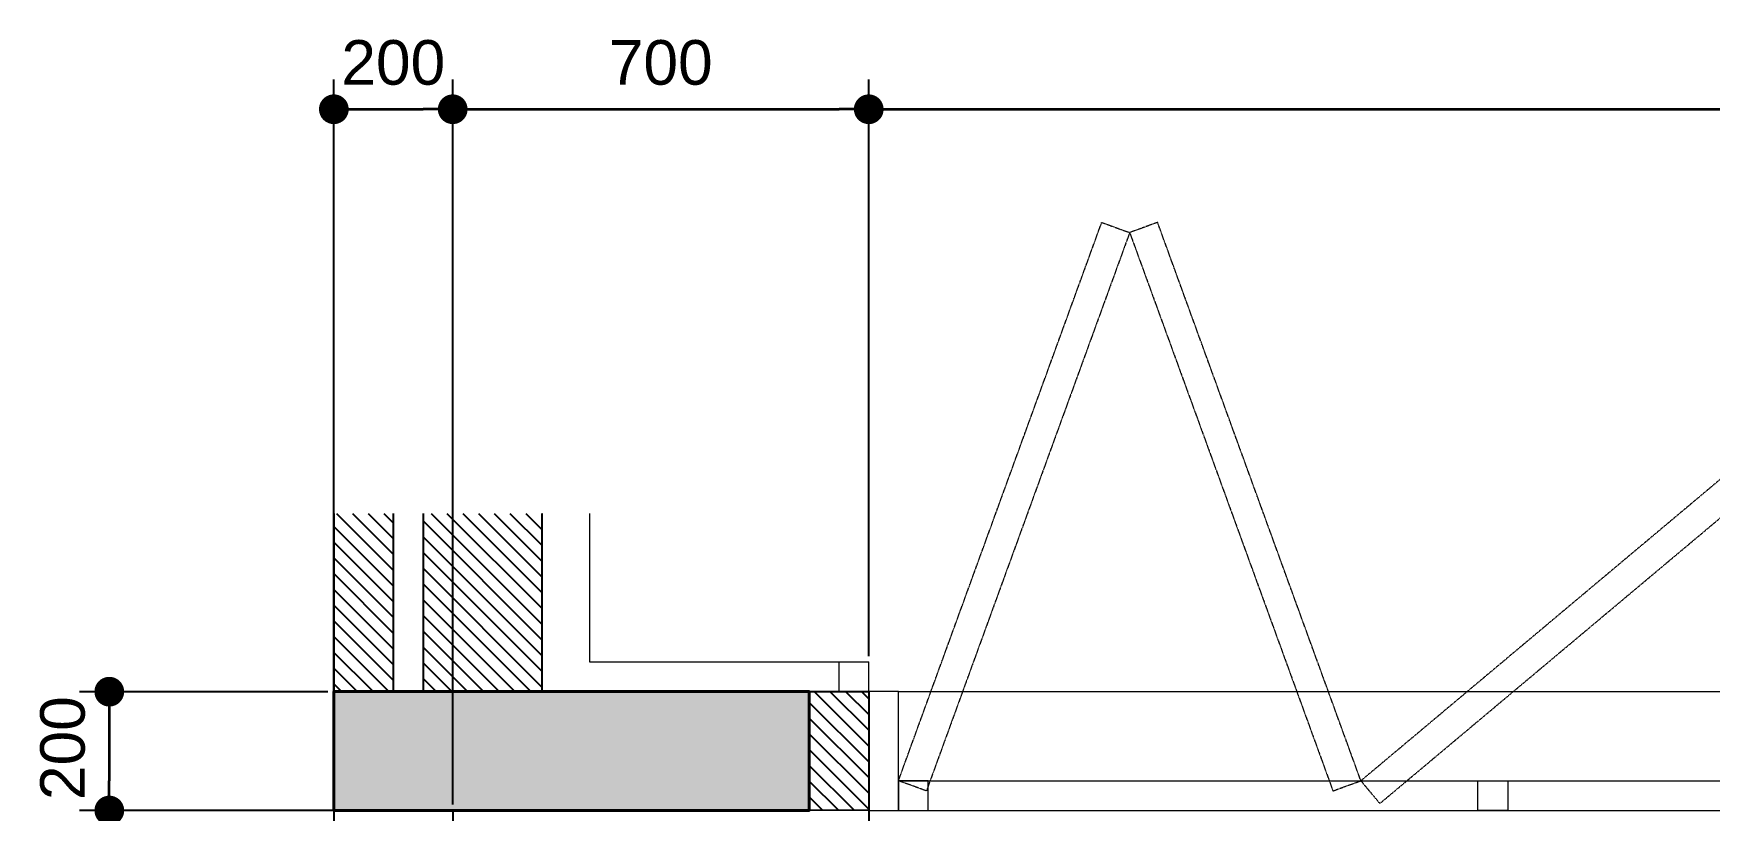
# Model space of a CAD drawing. Header units: inches. Extents: x 274057 to 444617, y 485849 to 635630.
# Drawn here: x 349679 to 352499, y 537189 to 538497 of the extents above; entities that cross this region are included whole.
import ezdxf

# ---------------------------------------------------------------- set-up
doc = ezdxf.new("R2010")
doc.units = ezdxf.units.IN
doc.header["$MEASUREMENT"] = 0
doc.linetypes.add('xref 1st floor_$0$HIDDEN', pattern=[0.375, 0.25, -0.125])
for name, color, linetype, lineweight in [('CQ plan and elev dimension', 252, 'Continuous', 35), ('xref 1st floor_$0$A-FLOR-HIDN', 252, 'xref 1st floor_$0$HIDDEN', 0), ('xref 1st floor_$0$A-GLAZ', 134, 'Continuous', 18), ('xref 1st floor_$0$A-WALL-TILE', 8, 'Continuous', 9), ('xref 1st floor_$0$XREF-V2-FF_COLS$0$A-COLS', 5, 'Continuous', 40), ('xref 1st floor_$0$XREF-V2-FF_COLS$0$A-COLS-PATT', 252, 'Continuous', 20)]:
    doc.layers.add(name, color=color, linetype=linetype, lineweight=lineweight)
for name, color, linetype in [('CQ Plaster', 1, 'Continuous'), ('CQ Wall plan', 3, 'Continuous'), ('ID-wall paper', 8, 'Continuous'), ('xref 1st floor$0$CQ Wall hatch_CHB', 8, 'Continuous')]:
    doc.layers.add(name, color=color, linetype=linetype)
doc.styles.get("Standard").update_dxf_attribs({"font": 'arial.ttf'})
doc.dimstyles.new('CQ 50', dxfattribs={"dimscale": 0.5, "dimtxt": 150, "dimasz": 100, "dimexe": 100, "dimexo": 20, "dimgap": 80, "dimtad": 1, "dimdec": 0, "dimzin": 0, "dimdsep": 46, "dimtxsty": 'Standard', "dimblk": 'DOT', "dimcen": 100, "dimclrd": 250, "dimclre": 250, "dimclrt": 3, "dimadec": 0, "dimazin": 0, "dimtfac": 1, "dimtdec": 0, "dimtofl": 0, "dimtmove": 0, "dimatfit": 3, "dimfxl": 3, "dimtolj": 1, "dimtzin": 0, "dimlwd": -1, "dimarcsym": 0})

# ---------------------------------------------------------------- blocks, each defined once
blk = doc.blocks.new('ff-15 wall plan')
at = {"layer": 'xref 1st floor$0$CQ Wall hatch_CHB'}
h = blk.add_hatch(dxfattribs=at)
h.set_pattern_fill('ANSI31', color=8, scale=150, angle=90)
h.paths.add_polyline_path([(479102.7, 550398.7), (478902.7, 550398.7), (478902.7, 550098.7), (479102.7, 550098.7)])
h.paths.add_polyline_path([(478852.7, 550398.7), (478752.7, 550398.7), (478752.7, 550098.7), (478852.7, 550098.7)])
h = blk.add_hatch(dxfattribs=at)
h.set_pattern_fill('ANSI31', color=8, scale=150, angle=90)
h.paths.add_polyline_path([(479552.7, 550099.1), (479652.7, 550099.1), (479652.7, 549899.1), (479552.7, 549899.1)])
at = {"layer": 'xref 1st floor_$0$XREF-V2-FF_COLS$0$A-COLS-PATT'}
blk.add_hatch(color=256, dxfattribs=at).paths.add_polyline_path([(478752.7, 550098.7), (478752.7, 549898.7), (479552.7, 549898.7), (479552.7, 550098.7)])
at = {"layer": 'CQ Plaster'}
blk.add_lwpolyline([(479652.7, 549898.7), (479652.7, 549879.1), (478972.7, 549879.1), (478972.7, 543356), (479966.7, 543356), (479966.7, 542248.7), (478752.7, 542248.7)], dxfattribs=at)
at = {"layer": 'CQ Wall plan'}
for p, q in [((478752.7, 550398.7), (478752.7, 550098.7)), ((478852.7, 550398.7), (478852.7, 550098.7)), ((478902.7, 550398.7), (478902.7, 550098.7)), ((479102.7, 550398.7), (479102.7, 550098.7)), ((478752.7, 549898.7), (478752.7, 548408.7)), ((478952.7, 549898.7), (478952.7, 543336))]:
    blk.add_line(p, q, dxfattribs=at)
at = {"layer": 'CQ Wall plan', "elevation": 0}
blk.add_lwpolyline([(479552.7, 550099.1), (479652.7, 550099.1), (479652.7, 549899.1), (479552.7, 549898.7)], close=True, dxfattribs=at)
at = {"layer": 'xref 1st floor_$0$A-FLOR-HIDN', "ltscale": 0.5, "elevation": 0}
for points in [[(480044.7, 550888.4), (480091.7, 550871.3), (479749.7, 549931.6), (479702.7, 549948.7)], [(480138.7, 550888.4), (480091.7, 550871.3), (480433.7, 549931.6), (480480.7, 549948.7)], [(481246.7, 550591.5), (481278.9, 550553.2), (480512.8, 549910.4), (480480.7, 549948.7)]]:
    blk.add_lwpolyline(points, close=True, dxfattribs=at)
at = {"layer": 'xref 1st floor_$0$A-GLAZ'}
for p, q in [((479702.7, 550098.7, 0), (484702.7, 550098.7, 0)), ((479702.7, 549948.7, 0), (484702.7, 549948.7, 0)), ((479702.7, 549898.7, 0), (484652.7, 549898.7, 0))]:
    blk.add_line(p, q, dxfattribs=at)
at = {"layer": 'xref 1st floor_$0$A-GLAZ', "elevation": 0}
for points in [[(479652.7, 549898.7), (479702.7, 549898.7), (479702.7, 550098.7), (479652.7, 550098.7)], [(479702.7, 549898.7), (479752.7, 549898.7), (479752.7, 549948.7), (479702.7, 549948.7)]]:
    blk.add_lwpolyline(points, close=True, dxfattribs=at)
at = {"layer": 'xref 1st floor_$0$A-GLAZ'}
blk.add_lwpolyline([(480727.7, 549898.7), (480677.7, 549898.7), (480677.7, 549948.7), (480727.7, 549948.7)], close=True, dxfattribs=at)
at = {"layer": 'xref 1st floor_$0$A-WALL-TILE'}
for p, q in [((479182.7, 550398.7), (479182.7, 550148.7)), ((479182.7, 550148.7), (479652.7, 550148.7, 0)), ((479602.7, 550098.7, 0), (479602.7, 550148.7, 0)), ((479652.7, 550098.7, 0), (479652.7, 550148.7, 0))]:
    blk.add_line(p, q, dxfattribs=at)
at = {"layer": 'xref 1st floor_$0$XREF-V2-FF_COLS$0$A-COLS', "elevation": 0}
blk.add_lwpolyline([(478752.7, 550098.7), (478752.7, 549898.7), (479552.7, 549898.7), (479552.7, 550098.7)], close=True, dxfattribs=at)
blk.add_lwpolyline([(478752.7, 550098.7), (478752.7, 549898.7), (479552.7, 549898.7), (479552.7, 550098.7)], close=True, dxfattribs=at)
blk = doc.blocks.new('_Dot')
at = {"color": 0, "linetype": 'ByBlock', "lineweight": -2}
blk.add_line((-0.5, 0), (-1, 0), dxfattribs=at)
at = {"color": 0, "linetype": 'ByBlock', "const_width": 0.5}
blk.add_lwpolyline([(-0.25, 0, 1), (0.25, 0, 1)], format="xyb", close=True, dxfattribs=at)
blk = doc.blocks.new('*D118')
at = {"layer": 'CQ plan and elev dimension', "color": 250, "lineweight": -2, "transparency": 16777216}
for p, q in [((350184.7, 537199.2), (350184.7, 538419.5)), ((350384.7, 537199.2), (350384.7, 538419.5))]:
    blk.add_line(p, q, dxfattribs=at)
at = {"layer": 'CQ plan and elev dimension', "color": 250, "transparency": 16777216}
blk.add_line((350234.7, 538369.5), (350334.7, 538369.5), dxfattribs=at)
at = {"layer": 'Defpoints', "color": 0, "transparency": 16777216}
for p in [(350384.7, 538369.5), (350184.7, 537189.2, 0), (350384.7, 537189.2)]:
    blk.add_point(p, dxfattribs=at)
at = {"layer": 'CQ plan and elev dimension', "color": 250, "transparency": 16777216, "xscale": 50, "yscale": 50, "zscale": 50, "rotation": 180}
blk.add_blockref('_Dot', (350184.7, 538369.5), dxfattribs=at)
at = {"layer": 'CQ plan and elev dimension', "color": 250, "transparency": 16777216, "xscale": 50, "yscale": 50, "zscale": 50}
blk.add_blockref('_Dot', (350384.7, 538369.5), dxfattribs=at)
at = {"layer": 'CQ plan and elev dimension', "color": 3, "transparency": 16777216, "insert": (350284.7, 538447.8), "char_height": 75, "attachment_point": 5}
blk.add_mtext('\\A1;200', dxfattribs=at)
blk = doc.blocks.new('*D119')
at = {"layer": 'CQ plan and elev dimension', "color": 250, "lineweight": -2, "transparency": 16777216}
for p, q in [((350384.7, 537199.2), (350384.7, 538419.5)), ((351084.7, 537449.2), (351084.7, 538419.5))]:
    blk.add_line(p, q, dxfattribs=at)
at = {"layer": 'CQ plan and elev dimension', "color": 250, "transparency": 16777216}
blk.add_line((350434.7, 538369.5), (351034.7, 538369.5), dxfattribs=at)
at = {"layer": 'Defpoints', "color": 0, "transparency": 16777216}
for p in [(351084.7, 538369.5), (351084.7, 537439.2), (350384.7, 537189.2)]:
    blk.add_point(p, dxfattribs=at)
at = {"layer": 'CQ plan and elev dimension', "color": 250, "transparency": 16777216, "xscale": 50, "yscale": 50, "zscale": 50, "rotation": 180}
blk.add_blockref('_Dot', (350384.7, 538369.5), dxfattribs=at)
at = {"layer": 'CQ plan and elev dimension', "color": 250, "transparency": 16777216, "xscale": 50, "yscale": 50, "zscale": 50}
blk.add_blockref('_Dot', (351084.7, 538369.5), dxfattribs=at)
at = {"layer": 'CQ plan and elev dimension', "color": 3, "transparency": 16777216, "insert": (350734.7, 538447.8), "char_height": 75, "attachment_point": 5}
blk.add_mtext('\\A1;700', dxfattribs=at)
blk = doc.blocks.new('*D120')
at = {"layer": 'CQ plan and elev dimension', "color": 250, "lineweight": -2, "transparency": 16777216}
for p, q in [((351084.7, 537449.2), (351084.7, 538419.5)), ((356184.7, 537399.2), (356184.7, 538419.5))]:
    blk.add_line(p, q, dxfattribs=at)
at = {"layer": 'CQ plan and elev dimension', "color": 250, "transparency": 16777216}
blk.add_line((351134.7, 538369.5), (356134.7, 538369.5), dxfattribs=at)
at = {"layer": 'Defpoints', "color": 0, "transparency": 16777216}
for p in [(356184.7, 538369.5), (351084.7, 537439.2), (356184.7, 537389.2)]:
    blk.add_point(p, dxfattribs=at)
at = {"layer": 'CQ plan and elev dimension', "color": 250, "transparency": 16777216, "xscale": 50, "yscale": 50, "zscale": 50, "rotation": 180}
blk.add_blockref('_Dot', (351084.7, 538369.5), dxfattribs=at)
at = {"layer": 'CQ plan and elev dimension', "color": 250, "transparency": 16777216, "xscale": 50, "yscale": 50, "zscale": 50}
blk.add_blockref('_Dot', (356184.7, 538369.5), dxfattribs=at)
at = {"layer": 'CQ plan and elev dimension', "color": 3, "transparency": 16777216, "insert": (353634.7, 538447.8), "char_height": 75, "attachment_point": 5}
blk.add_mtext('\\A1;5100', dxfattribs=at)
blk = doc.blocks.new('*D111')
at = {"layer": 'CQ plan and elev dimension', "color": 250, "lineweight": -2, "transparency": 16777216}
for p, q in [((350174.7, 537389.2), (349756.9, 537389.2)), ((350374.7, 537189.2), (349756.9, 537189.2))]:
    blk.add_line(p, q, dxfattribs=at)
at = {"layer": 'CQ plan and elev dimension', "color": 250, "transparency": 16777216}
blk.add_line((349806.9, 537339.2), (349806.9, 537239.2), dxfattribs=at)
at = {"layer": 'Defpoints', "color": 0, "transparency": 16777216}
for p in [(350184.7, 537389.2, 0), (349806.9, 537189.2), (350384.7, 537189.2)]:
    blk.add_point(p, dxfattribs=at)
at = {"layer": 'CQ plan and elev dimension', "color": 250, "transparency": 16777216, "xscale": 50, "yscale": 50, "zscale": 50}
for p, rotation in [((349806.9, 537389.2), 90), ((349806.9, 537189.2), 270)]:
    blk.add_blockref('_Dot', p, dxfattribs=dict(at, rotation=rotation))
at = {"layer": 'CQ plan and elev dimension', "color": 3, "transparency": 16777216, "insert": (349728.6, 537294.2), "char_height": 75, "attachment_point": 5, "rotation": 90}
blk.add_mtext('\\A1;200', dxfattribs=at)
blk = doc.blocks.new('*D112')
at = {"layer": 'CQ plan and elev dimension', "color": 250, "lineweight": -2, "transparency": 16777216}
for p, q in [((350374.7, 537189.2), (349756.9, 537189.2)), ((351368.7, 530626.5), (349756.9, 530626.5))]:
    blk.add_line(p, q, dxfattribs=at)
at = {"layer": 'CQ plan and elev dimension', "color": 250, "transparency": 16777216}
blk.add_line((349806.9, 537139.2), (349806.9, 530676.5), dxfattribs=at)
at = {"layer": 'Defpoints', "color": 0, "transparency": 16777216}
for p in [(350384.7, 537189.2), (349806.9, 530626.5), (351378.7, 530626.5, 0)]:
    blk.add_point(p, dxfattribs=at)
at = {"layer": 'CQ plan and elev dimension', "color": 250, "transparency": 16777216, "xscale": 50, "yscale": 50, "zscale": 50}
for p, rotation in [((349806.9, 537189.2), 90), ((349806.9, 530626.5), 270)]:
    blk.add_blockref('_Dot', p, dxfattribs=dict(at, rotation=rotation))
at = {"layer": 'CQ plan and elev dimension', "color": 3, "transparency": 16777216, "insert": (349728.6, 533907.9), "char_height": 75, "attachment_point": 5, "rotation": 90}
blk.add_mtext('\\A1;6563', dxfattribs=at)

msp = doc.modelspace()

# ---------------------------------------------------------------- block references
at = {"layer": 'ID-wall paper'}
msp.add_blockref('ff-15 wall plan', (-128568, -12709.4, 0), dxfattribs=at)

# ---------------------------------------------------------------- dimensions: what is measured, and where the dimension line sits
at = {"layer": 'CQ plan and elev dimension'}
dim = msp.add_linear_dim(base=(350384.7, 538369.5), p1=(350184.7, 537189.2, 0), p2=(350384.7, 537189.2), dimstyle='CQ 50', override={"dimtmove": 1}, dxfattribs=at)
dim.commit()
dim.dimension.update_dxf_attribs({"geometry": '*D118', "text_midpoint": (350284.7, 538369.5), "dimtype": 160})
for base, p1, p2, picture, middle in [((351084.7, 538369.5), (350384.7, 537189.2), (351084.7, 537439.2), '*D119', (350734.7, 538447.8)), ((356184.7, 538369.5, 0), (351084.7, 537439.2, 0), (356184.7, 537389.2, 0), '*D120', (353634.7, 538447.8, 0))]:
    dim = msp.add_linear_dim(base=base, p1=p1, p2=p2, dimstyle='CQ 50', override={"dimtmove": 1}, dxfattribs=at)
    dim.commit()
    dim.dimension.update_dxf_attribs({"geometry": picture, "text_midpoint": middle})
dim = msp.add_linear_dim(base=(349806.9, 537189.2), p1=(350184.7, 537389.2, 0), p2=(350384.7, 537189.2), angle=90, dimstyle='CQ 50', override={"dimtmove": 1}, dxfattribs=at)
dim.commit()
dim.dimension.update_dxf_attribs({"geometry": '*D111', "text_midpoint": (349806.9, 537294.2), "dimtype": 160})
dim = msp.add_linear_dim(base=(349806.9, 530626.5), p1=(350384.7, 537189.2), p2=(351378.7, 530626.5, 0), angle=90, dimstyle='CQ 50', override={"dimtmove": 1}, dxfattribs=at)
dim.commit()
dim.dimension.update_dxf_attribs({"geometry": '*D112', "text_midpoint": (349728.6, 533907.9)})

doc.saveas('drawing.dxf')
